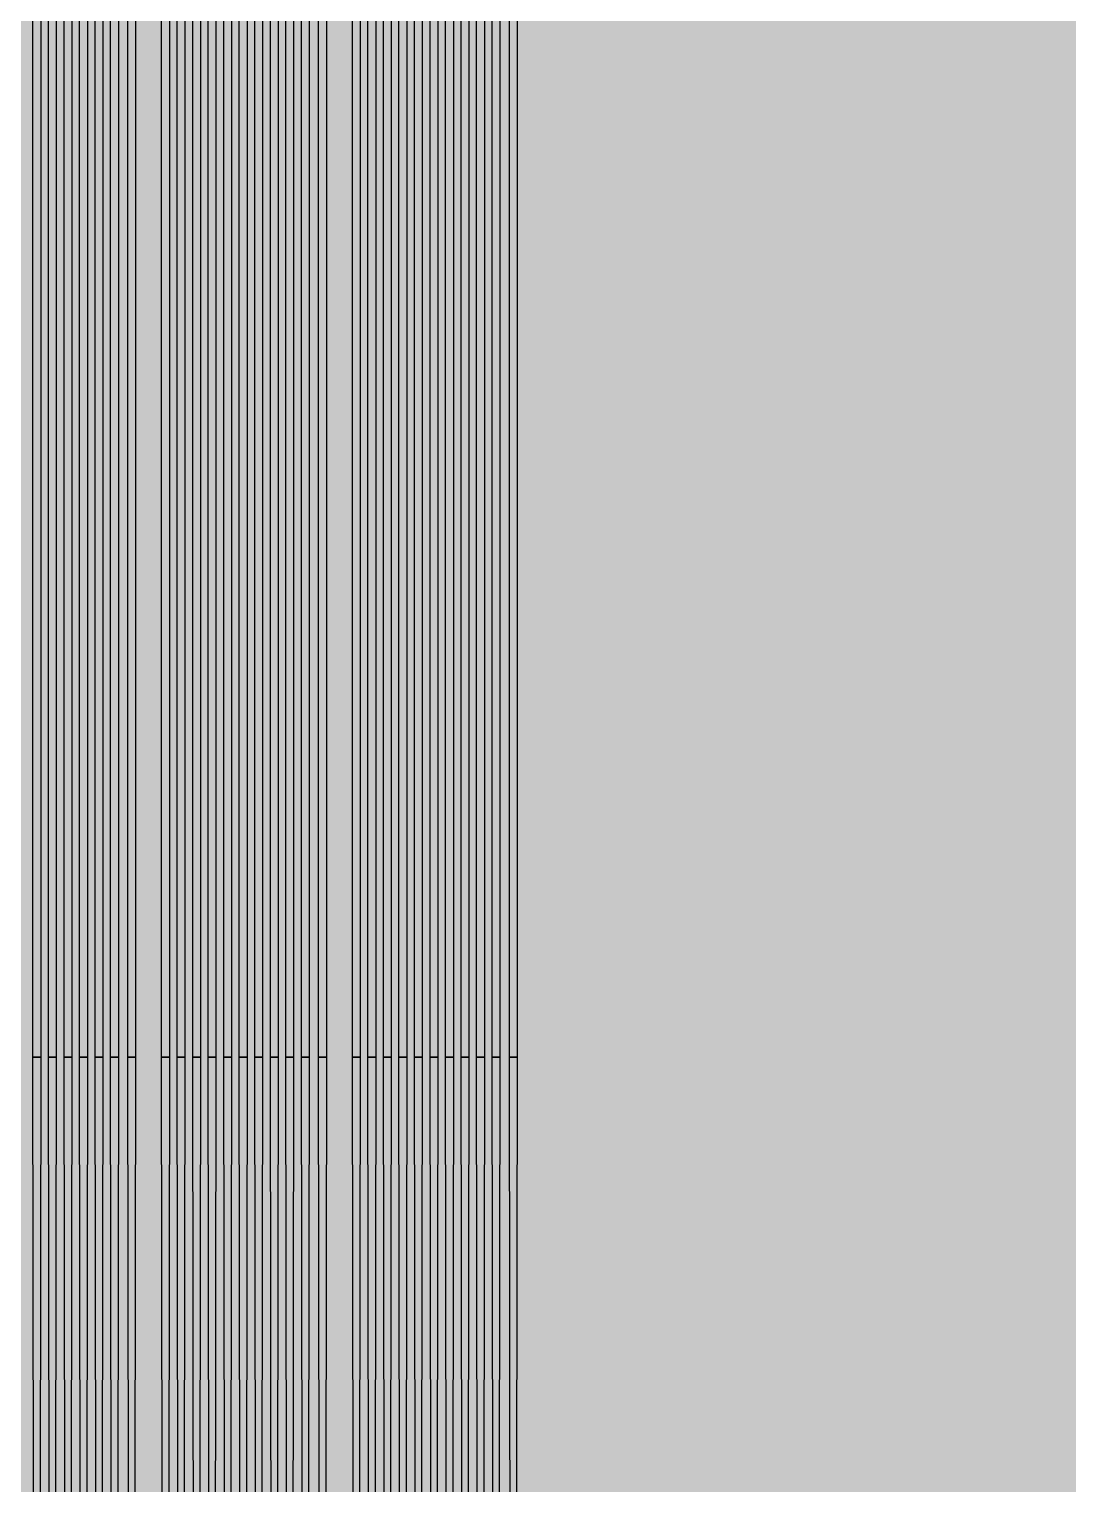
# Model space of a CAD drawing. Header units: metres. Extents: x -7220 to 10980, y -29667 to 1833.
# Drawn here: x 3550 to 4018, y -15885 to -15228 of the extents above; entities that cross this region are included whole.
import ezdxf

# ---------------------------------------------------------------- set-up
doc = ezdxf.new("R2010")
doc.units = ezdxf.units.M
doc.layers.add('Metal1', color=4, linetype='CONTINUOUS')
doc.layers.add('Polyimide', color=7, linetype='CONTINUOUS')

msp = doc.modelspace()

# ---------------------------------------------------------------- hatches: boundary and pattern name
at = {"layer": 'Polyimide'}
msp.add_hatch(color=7, dxfattribs=at).paths.add_polyline_path([(4099.45, -13861.55), (4142.64, -14152.77), (4214.18, -14438.35), (4313.36, -14715.55), (4439.24, -14981.69), (4590.59, -15234.21), (4765.97, -15470.68), (4963.68, -15688.82), (5181.82, -15886.53), (5418.29, -16061.91), (5670.81, -16213.26), (5936.95, -16339.14), (6214.15, -16438.32), (6499.73, -16509.85), (6790.95, -16553.05), (7085, -16567.5), (9980.38, -16567.5), (10058.79, -16571.35), (10136.45, -16582.87), (10212.6, -16601.95), (10286.52, -16628.4), (10357.49, -16661.96), (10424.83, -16702.32), (10487.89, -16749.09), (10546.06, -16801.81), (10598.78, -16859.98), (10645.55, -16923.04), (10685.91, -16990.38), (10719.48, -17061.35), (10745.93, -17135.27), (10765, -17211.43), (10776.52, -17289.08), (10780.38, -17367.5), (10780.38, -21957.3), (10741.61, -22012.91), (10705.97, -22070.59), (10673.58, -22130.14), (10644.53, -22191.39), (10618.92, -22254.16), (10596.82, -22318.25), (10578.3, -22383.46), (10563.41, -22449.6), (10552.21, -22516.46), (10544.72, -22583.84), (10540.97, -22651.53), (10540.97, -22719.32), (10544.72, -22787.01), (10552.21, -22854.38), (10563.41, -22921.24), (10578.3, -22987.38), (10596.82, -23052.6), (10618.92, -23116.68), (10644.53, -23179.45), (10673.58, -23240.71), (10705.97, -23300.26), (10741.61, -23357.93), (10780.38, -23413.54), (10780.38, -28667.5), (10776.52, -28745.91), (10765, -28823.57), (10745.93, -28899.73), (10719.48, -28973.65), (10685.91, -29044.62), (10645.55, -29111.96), (10598.78, -29175.01), (10546.06, -29233.19), (10487.89, -29285.91), (10424.83, -29332.68), (10357.49, -29373.04), (10286.52, -29406.6), (10212.6, -29433.05), (10136.45, -29452.13), (10058.79, -29463.65), (9980.38, -29467.5), (-6219.63, -29467.5), (-6298.04, -29463.65), (-6375.7, -29452.13), (-6451.85, -29433.05), (-6525.77, -29406.6), (-6596.74, -29373.04), (-6664.08, -29332.68), (-6727.14, -29285.91), (-6785.31, -29233.19), (-6838.03, -29175.01), (-6884.8, -29111.96), (-6925.16, -29044.62), (-6958.73, -28973.65), (-6985.18, -28899.73), (-7004.25, -28823.57), (-7015.77, -28745.91), (-7019.63, -28667.5), (-7019.63, -23426.32), (-6979.36, -23370.07), (-6942.33, -23311.63), (-6908.66, -23251.2), (-6878.45, -23188.96), (-6851.81, -23125.12), (-6828.81, -23059.88), (-6809.53, -22993.44), (-6794.04, -22926.02), (-6782.37, -22857.83), (-6774.57, -22789.09), (-6770.67, -22720.02), (-6770.67, -22650.84), (-6774.57, -22581.77), (-6782.37, -22513.03), (-6794.04, -22444.84), (-6809.53, -22377.42), (-6828.81, -22310.98), (-6851.81, -22245.74), (-6878.45, -22181.89), (-6908.66, -22119.66), (-6942.33, -22059.22), (-6979.36, -22000.79), (-7019.63, -21944.54), (-7019.63, -17367.5), (-7015.77, -17289.08), (-7004.25, -17211.43), (-6985.18, -17135.27), (-6958.73, -17061.35), (-6925.16, -16990.38), (-6884.8, -16923.04), (-6838.03, -16859.98), (-6785.31, -16801.81), (-6727.14, -16749.09), (-6664.08, -16702.32), (-6596.74, -16661.96), (-6525.77, -16628.4), (-6451.85, -16601.95), (-6375.7, -16582.87), (-6298.04, -16571.35), (-6219.63, -16567.5), (-3314, -16567.5), (-3019.95, -16553.05), (-2728.73, -16509.85), (-2443.15, -16438.32), (-2165.95, -16339.14), (-1899.81, -16213.26), (-1647.29, -16061.91), (-1410.82, -15886.53), (-1192.68, -15688.82), (-994.97, -15470.68), (-819.59, -15234.21), (-668.24, -14981.69), (-542.36, -14715.55), (-443.18, -14438.35), (-371.64, -14152.77), (-328.45, -13861.55), (-314, -13567.5), (-314, -13373.48), (-317.45, -13328.11), (-327.72, -13283.78), (-344.58, -13241.52), (-367.63, -13202.3), (-396.35, -13167.01), (-430.08, -13136.47), (-468.03, -13111.38), (-509.35, -13092.32), (-509.35, -13092.32), (-578.18, -13061.27), (-642.2, -13021.24), (-700.26, -12972.96), (-751.3, -12917.31), (-794.39, -12855.3), (-828.74, -12788.06), (-853.73, -12716.8), (-868.91, -12642.84), (-874, -12567.5), (-868.91, -12492.16), (-853.73, -12418.19), (-828.74, -12346.94), (-794.39, -12279.7), (-751.3, -12217.69), (-700.26, -12162.04), (-642.2, -12113.76), (-578.18, -12073.73), (-509.35, -12042.68), (-509.35, -12042.68), (-468.03, -12023.62), (-430.08, -11998.53), (-396.35, -11967.99), (-367.63, -11932.7), (-344.58, -11893.47), (-327.72, -11851.21), (-317.45, -11806.89), (-314, -11761.52), (-314, -11074.31), (-317.45, -11028.94), (-327.72, -10984.62), (-344.58, -10942.36), (-367.63, -10903.13), (-396.35, -10867.84), (-430.08, -10837.3), (-468.03, -10812.21), (-509.35, -10793.16), (-509.35, -10793.16), (-578.18, -10762.1), (-642.2, -10722.07), (-700.26, -10673.8), (-751.3, -10618.15), (-794.39, -10556.13), (-828.74, -10488.89), (-853.73, -10417.64), (-868.91, -10343.67), (-874, -10268.33), (-868.91, -10192.99), (-853.73, -10119.03), (-828.74, -10047.77), (-794.39, -9980.53), (-751.3, -9918.52), (-700.26, -9862.87), (-642.2, -9814.59), (-578.18, -9774.56), (-509.35, -9743.51), (-509.35, -9743.51), (-468.03, -9724.45), (-430.08, -9699.36), (-396.35, -9668.82), (-367.63, -9633.53), (-344.58, -9594.31), (-327.72, -9552.05), (-317.45, -9507.72), (-314, -9462.35), (-314, -8775.14), (-317.45, -8729.78), (-327.72, -8685.45), (-344.58, -8643.19), (-367.63, -8603.96), (-396.35, -8568.68), (-430.08, -8538.14), (-468.03, -8513.05), (-509.35, -8493.99), (-509.35, -8493.99), (-578.18, -8462.94), (-642.2, -8422.91), (-700.26, -8374.63), (-751.3, -8318.98), (-794.39, -8256.97), (-828.74, -8189.73), (-853.73, -8118.47), (-868.91, -8044.5), (-874, -7969.17), (-868.91, -7893.83), (-853.73, -7819.86), (-828.74, -7748.61), (-794.39, -7681.36), (-751.3, -7619.35), (-700.26, -7563.7), (-642.2, -7515.42), (-578.18, -7475.4), (-509.35, -7444.34), (-509.35, -7444.34), (-468.03, -7425.28), (-430.08, -7400.2), (-396.35, -7369.66), (-367.63, -7334.37), (-344.58, -7295.14), (-327.72, -7252.88), (-317.45, -7208.56), (-314, -7163.19), (-314, -6475.98), (-317.45, -6430.61), (-327.72, -6386.29), (-344.58, -6344.02), (-367.63, -6304.8), (-396.35, -6269.51), (-430.08, -6238.97), (-468.03, -6213.88), (-509.35, -6194.82), (-509.35, -6194.82), (-578.18, -6163.77), (-642.2, -6123.74), (-700.26, -6075.46), (-751.3, -6019.81), (-794.39, -5957.8), (-828.74, -5890.56), (-853.73, -5819.31), (-868.91, -5745.34), (-874, -5670), (-868.91, -5594.66), (-853.73, -5520.69), (-828.74, -5449.44), (-794.39, -5382.2), (-751.3, -5320.19), (-700.26, -5264.54), (-642.2, -5216.26), (-578.18, -5176.23), (-509.35, -5145.18), (-509.35, -5145.18), (-468.03, -5126.12), (-430.08, -5101.03), (-396.35, -5070.49), (-367.63, -5035.2), (-344.58, -4995.98), (-327.72, -4953.71), (-317.45, -4909.39), (-314, -4864.02), (-314, 380), (-314, 1532.5), (-269, 1532.5), (-268.78, 1525.63), (-268.1, 1518.79), (-266.98, 1512.02), (-265.42, 1505.32), (-263.43, 1498.75), (-261.01, 1492.32), (-258.17, 1486.06), (-254.93, 1480), (-251.3, 1474.17), (-247.3, 1468.58), (-242.94, 1463.27), (-238.25, 1458.25), (-233.23, 1453.56), (-227.92, 1449.2), (-222.33, 1445.2), (-216.5, 1441.57), (-210.44, 1438.33), (-204.18, 1435.49), (-197.75, 1433.07), (-191.18, 1431.08), (-184.48, 1429.52), (-177.71, 1428.4), (-170.87, 1427.72), (-164, 1427.5), (-157.13, 1427.72), (-150.29, 1428.4), (-143.52, 1429.52), (-136.82, 1431.08), (-130.25, 1433.07), (-123.82, 1435.49), (-117.56, 1438.33), (-111.5, 1441.57), (-105.67, 1445.2), (-100.08, 1449.2), (-94.77, 1453.56), (-89.75, 1458.25), (-85.06, 1463.27), (-80.7, 1468.58), (-76.7, 1474.17), (-73.07, 1480), (-69.83, 1486.06), (-66.99, 1492.32), (-64.57, 1498.75), (-62.58, 1505.32), (-61.02, 1512.02), (-59.9, 1518.79), (-59.22, 1525.63), (-59, 1532.5), (1786, 1532.5), (3835, 1532.5), (3835.21, 1539.04), (3835.86, 1545.55), (3836.92, 1552.01), (3838.41, 1558.38), (3840.31, 1564.64), (3842.61, 1570.77), (3845.31, 1576.73), (3848.4, 1582.5), (3851.85, 1588.06), (3855.66, 1593.38), (3859.82, 1598.43), (3864.29, 1603.21), (3869.07, 1607.68), (3874.12, 1611.84), (3879.44, 1615.65), (3885, 1619.1), (3890.77, 1622.19), (3896.73, 1624.89), (3902.86, 1627.19), (3909.12, 1629.09), (3915.49, 1630.58), (3921.95, 1631.64), (3928.46, 1632.29), (3935, 1632.5), (3941.54, 1632.29), (3948.05, 1631.64), (3954.51, 1630.58), (3960.88, 1629.09), (3967.14, 1627.19), (3973.27, 1624.89), (3979.23, 1622.19), (3985, 1619.1), (3990.56, 1615.65), (3995.88, 1611.84), (4000.93, 1607.68), (4005.71, 1603.21), (4010.18, 1598.43), (4014.34, 1593.38), (4018.15, 1588.06), (4021.6, 1582.5), (4024.69, 1576.73), (4027.39, 1570.77), (4029.69, 1564.64), (4031.59, 1558.38), (4033.08, 1552.01), (4034.14, 1545.55), (4034.79, 1539.04), (4035, 1532.5), (4085, 1532.5), (4085, 380), (4085, 330), (4085, -4864.02), (4088.45, -4909.39), (4098.72, -4953.71), (4115.58, -4995.98), (4138.63, -5035.2), (4167.35, -5070.49), (4201.08, -5101.03), (4239.03, -5126.12), (4280.35, -5145.18), (4280.35, -5145.18), (4349.18, -5176.23), (4413.2, -5216.26), (4471.26, -5264.54), (4522.3, -5320.19), (4565.39, -5382.2), (4599.74, -5449.44), (4624.73, -5520.69), (4639.91, -5594.66), (4645, -5670), (4639.91, -5745.34), (4624.73, -5819.31), (4599.74, -5890.56), (4565.39, -5957.8), (4522.3, -6019.81), (4471.26, -6075.46), (4413.2, -6123.74), (4349.18, -6163.77), (4280.35, -6194.82), (4239.03, -6213.88), (4201.08, -6238.97), (4167.35, -6269.51), (4138.63, -6304.8), (4115.58, -6344.02), (4098.72, -6386.29), (4088.45, -6430.61), (4085, -6475.98), (4085, -13567.5), (4099.45, -13861.55)])

# ---------------------------------------------------------------- linework, layer by layer
at = {"layer": 'Metal1'}
for points in [[(3555.25, -15209.99), (3555.25, -15232.85), (3555.25, -15255.7), (3555.25, -15278.56), (3555.25, -15301.42), (3555.25, -15324.27), (3555.25, -15347.13), (3555.25, -15369.99), (3555.25, -15392.84), (3555.25, -15415.7), (3555.25, -15438.56), (3555.25, -15461.41), (3555.25, -15484.27), (3555.25, -15507.13), (3555.25, -15529.98), (3555.25, -15552.84), (3555.25, -15575.7), (3555.25, -15598.55), (3555.25, -15621.41), (3555.25, -15644.27), (3555.25, -15667.12), (3555.25, -15692.12), (3551.75, -15692.12), (3551.75, -15667.12), (3551.75, -15644.27), (3551.75, -15621.41), (3551.75, -15598.55), (3551.75, -15575.7), (3551.75, -15552.84), (3551.75, -15529.98), (3551.75, -15507.13), (3551.75, -15484.27), (3551.75, -15461.41), (3551.75, -15438.56), (3551.75, -15415.7), (3551.75, -15392.84), (3551.75, -15369.99), (3551.75, -15347.13), (3551.75, -15324.27), (3551.75, -15301.42), (3551.75, -15278.56), (3551.75, -15255.7), (3551.75, -15232.85), (3551.75, -15209.99)], [(3562.25, -15209.99), (3562.25, -15232.85), (3562.25, -15255.7), (3562.25, -15278.56), (3562.25, -15301.42), (3562.25, -15324.27), (3562.25, -15347.13), (3562.25, -15369.99), (3562.25, -15392.84), (3562.25, -15415.7), (3562.25, -15438.56), (3562.25, -15461.41), (3562.25, -15484.27), (3562.25, -15507.13), (3562.25, -15529.98), (3562.25, -15552.84), (3562.25, -15575.7), (3562.25, -15598.55), (3562.25, -15621.41), (3562.25, -15644.27), (3562.25, -15667.12), (3562.25, -15692.12), (3558.75, -15692.12), (3558.75, -15667.12), (3558.75, -15644.27), (3558.75, -15621.41), (3558.75, -15598.55), (3558.75, -15575.7), (3558.75, -15552.84), (3558.75, -15529.98), (3558.75, -15507.13), (3558.75, -15484.27), (3558.75, -15461.41), (3558.75, -15438.56), (3558.75, -15415.7), (3558.75, -15392.84), (3558.75, -15369.99), (3558.75, -15347.13), (3558.75, -15324.27), (3558.75, -15301.42), (3558.75, -15278.56), (3558.75, -15255.7), (3558.75, -15232.85), (3558.75, -15209.99)], [(3569.25, -15209.99), (3569.25, -15232.85), (3569.25, -15255.7), (3569.25, -15278.56), (3569.25, -15301.42), (3569.25, -15324.27), (3569.25, -15347.13), (3569.25, -15369.99), (3569.25, -15392.84), (3569.25, -15415.7), (3569.25, -15438.56), (3569.25, -15461.41), (3569.25, -15484.27), (3569.25, -15507.13), (3569.25, -15529.98), (3569.25, -15552.84), (3569.25, -15575.7), (3569.25, -15598.55), (3569.25, -15621.41), (3569.25, -15644.27), (3569.25, -15667.12), (3569.25, -15692.12), (3565.75, -15692.12), (3565.75, -15667.12), (3565.75, -15644.27), (3565.75, -15621.41), (3565.75, -15598.55), (3565.75, -15575.7), (3565.75, -15552.84), (3565.75, -15529.98), (3565.75, -15507.13), (3565.75, -15484.27), (3565.75, -15461.41), (3565.75, -15438.56), (3565.75, -15415.7), (3565.75, -15392.84), (3565.75, -15369.99), (3565.75, -15347.13), (3565.75, -15324.27), (3565.75, -15301.42), (3565.75, -15278.56), (3565.75, -15255.7), (3565.75, -15232.85), (3565.75, -15209.99)], [(3576.25, -15209.99), (3576.25, -15232.85), (3576.25, -15255.7), (3576.25, -15278.56), (3576.25, -15301.42), (3576.25, -15324.27), (3576.25, -15347.13), (3576.25, -15369.99), (3576.25, -15392.84), (3576.25, -15415.7), (3576.25, -15438.56), (3576.25, -15461.41), (3576.25, -15484.27), (3576.25, -15507.13), (3576.25, -15529.98), (3576.25, -15552.84), (3576.25, -15575.7), (3576.25, -15598.55), (3576.25, -15621.41), (3576.25, -15644.27), (3576.25, -15667.12), (3576.25, -15692.12), (3572.75, -15692.12), (3572.75, -15667.12), (3572.75, -15644.27), (3572.75, -15621.41), (3572.75, -15598.55), (3572.75, -15575.7), (3572.75, -15552.84), (3572.75, -15529.98), (3572.75, -15507.13), (3572.75, -15484.27), (3572.75, -15461.41), (3572.75, -15438.56), (3572.75, -15415.7), (3572.75, -15392.84), (3572.75, -15369.99), (3572.75, -15347.13), (3572.75, -15324.27), (3572.75, -15301.42), (3572.75, -15278.56), (3572.75, -15255.7), (3572.75, -15232.85), (3572.75, -15209.99)], [(3583.25, -15209.99), (3583.25, -15232.85), (3583.25, -15255.7), (3583.25, -15278.56), (3583.25, -15301.42), (3583.25, -15324.27), (3583.25, -15347.13), (3583.25, -15369.99), (3583.25, -15392.84), (3583.25, -15415.7), (3583.25, -15438.56), (3583.25, -15461.41), (3583.25, -15484.27), (3583.25, -15507.13), (3583.25, -15529.98), (3583.25, -15552.84), (3583.25, -15575.7), (3583.25, -15598.55), (3583.25, -15621.41), (3583.25, -15644.27), (3583.25, -15667.12), (3583.25, -15692.12), (3579.75, -15692.12), (3579.75, -15667.12), (3579.75, -15644.27), (3579.75, -15621.41), (3579.75, -15598.55), (3579.75, -15575.7), (3579.75, -15552.84), (3579.75, -15529.98), (3579.75, -15507.13), (3579.75, -15484.27), (3579.75, -15461.41), (3579.75, -15438.56), (3579.75, -15415.7), (3579.75, -15392.84), (3579.75, -15369.99), (3579.75, -15347.13), (3579.75, -15324.27), (3579.75, -15301.42), (3579.75, -15278.56), (3579.75, -15255.7), (3579.75, -15232.85), (3579.75, -15209.99)], [(3590.25, -15209.99), (3590.25, -15232.85), (3590.25, -15255.7), (3590.25, -15278.56), (3590.25, -15301.42), (3590.25, -15324.27), (3590.25, -15347.13), (3590.25, -15369.99), (3590.25, -15392.84), (3590.25, -15415.7), (3590.25, -15438.56), (3590.25, -15461.41), (3590.25, -15484.27), (3590.25, -15507.13), (3590.25, -15529.98), (3590.25, -15552.84), (3590.25, -15575.7), (3590.25, -15598.55), (3590.25, -15621.41), (3590.25, -15644.27), (3590.25, -15667.12), (3590.25, -15692.12), (3586.75, -15692.12), (3586.75, -15667.12), (3586.75, -15644.27), (3586.75, -15621.41), (3586.75, -15598.55), (3586.75, -15575.7), (3586.75, -15552.84), (3586.75, -15529.98), (3586.75, -15507.13), (3586.75, -15484.27), (3586.75, -15461.41), (3586.75, -15438.56), (3586.75, -15415.7), (3586.75, -15392.84), (3586.75, -15369.99), (3586.75, -15347.13), (3586.75, -15324.27), (3586.75, -15301.42), (3586.75, -15278.56), (3586.75, -15255.7), (3586.75, -15232.85), (3586.75, -15209.99)], [(3598, -15209.99), (3598, -15232.85), (3598, -15255.7), (3598, -15278.56), (3598, -15301.42), (3598, -15324.27), (3598, -15347.13), (3598, -15369.99), (3598, -15392.84), (3598, -15415.7), (3598, -15438.56), (3598, -15461.41), (3598, -15484.27), (3598, -15507.13), (3598, -15529.98), (3598, -15552.84), (3598, -15575.7), (3598, -15598.55), (3598, -15621.41), (3598, -15644.27), (3598, -15667.12), (3598, -15692.12), (3594.5, -15692.12), (3594.5, -15667.12), (3594.5, -15644.27), (3594.5, -15621.41), (3594.5, -15598.55), (3594.5, -15575.7), (3594.5, -15552.84), (3594.5, -15529.98), (3594.5, -15507.13), (3594.5, -15484.27), (3594.5, -15461.41), (3594.5, -15438.56), (3594.5, -15415.7), (3594.5, -15392.84), (3594.5, -15369.99), (3594.5, -15347.13), (3594.5, -15324.27), (3594.5, -15301.42), (3594.5, -15278.56), (3594.5, -15255.7), (3594.5, -15232.85), (3594.5, -15209.99)], [(3613.25, -15209.99), (3613.25, -15232.85), (3613.25, -15255.7), (3613.25, -15278.56), (3613.25, -15301.42), (3613.25, -15324.27), (3613.25, -15347.13), (3613.25, -15369.99), (3613.25, -15392.84), (3613.25, -15415.7), (3613.25, -15438.56), (3613.25, -15461.41), (3613.25, -15484.27), (3613.25, -15507.13), (3613.25, -15529.98), (3613.25, -15552.84), (3613.25, -15575.7), (3613.25, -15598.55), (3613.25, -15621.41), (3613.25, -15644.27), (3613.25, -15667.12), (3613.25, -15692.12), (3609.75, -15692.12), (3609.75, -15667.12), (3609.75, -15644.27), (3609.75, -15621.41), (3609.75, -15598.55), (3609.75, -15575.7), (3609.75, -15552.84), (3609.75, -15529.98), (3609.75, -15507.13), (3609.75, -15484.27), (3609.75, -15461.41), (3609.75, -15438.56), (3609.75, -15415.7), (3609.75, -15392.84), (3609.75, -15369.99), (3609.75, -15347.13), (3609.75, -15324.27), (3609.75, -15301.42), (3609.75, -15278.56), (3609.75, -15255.7), (3609.75, -15232.85), (3609.75, -15209.99)], [(3620.25, -15209.99), (3620.25, -15232.85), (3620.25, -15255.7), (3620.25, -15278.56), (3620.25, -15301.42), (3620.25, -15324.27), (3620.25, -15347.13), (3620.25, -15369.99), (3620.25, -15392.84), (3620.25, -15415.7), (3620.25, -15438.56), (3620.25, -15461.41), (3620.25, -15484.27), (3620.25, -15507.13), (3620.25, -15529.98), (3620.25, -15552.84), (3620.25, -15575.7), (3620.25, -15598.55), (3620.25, -15621.41), (3620.25, -15644.27), (3620.25, -15667.12), (3620.25, -15692.12), (3616.75, -15692.12), (3616.75, -15667.12), (3616.75, -15644.27), (3616.75, -15621.41), (3616.75, -15598.55), (3616.75, -15575.7), (3616.75, -15552.84), (3616.75, -15529.98), (3616.75, -15507.13), (3616.75, -15484.27), (3616.75, -15461.41), (3616.75, -15438.56), (3616.75, -15415.7), (3616.75, -15392.84), (3616.75, -15369.99), (3616.75, -15347.13), (3616.75, -15324.27), (3616.75, -15301.42), (3616.75, -15278.56), (3616.75, -15255.7), (3616.75, -15232.85), (3616.75, -15209.99)], [(3627.25, -15209.99), (3627.25, -15232.85), (3627.25, -15255.7), (3627.25, -15278.56), (3627.25, -15301.42), (3627.25, -15324.27), (3627.25, -15347.13), (3627.25, -15369.99), (3627.25, -15392.84), (3627.25, -15415.7), (3627.25, -15438.56), (3627.25, -15461.41), (3627.25, -15484.27), (3627.25, -15507.13), (3627.25, -15529.98), (3627.25, -15552.84), (3627.25, -15575.7), (3627.25, -15598.55), (3627.25, -15621.41), (3627.25, -15644.27), (3627.25, -15667.12), (3627.25, -15692.12), (3623.75, -15692.12), (3623.75, -15667.12), (3623.75, -15644.27), (3623.75, -15621.41), (3623.75, -15598.55), (3623.75, -15575.7), (3623.75, -15552.84), (3623.75, -15529.98), (3623.75, -15507.13), (3623.75, -15484.27), (3623.75, -15461.41), (3623.75, -15438.56), (3623.75, -15415.7), (3623.75, -15392.84), (3623.75, -15369.99), (3623.75, -15347.13), (3623.75, -15324.27), (3623.75, -15301.42), (3623.75, -15278.56), (3623.75, -15255.7), (3623.75, -15232.85), (3623.75, -15209.99)], [(3634.25, -15209.99), (3634.25, -15232.85), (3634.25, -15255.7), (3634.25, -15278.56), (3634.25, -15301.42), (3634.25, -15324.27), (3634.25, -15347.13), (3634.25, -15369.99), (3634.25, -15392.84), (3634.25, -15415.7), (3634.25, -15438.56), (3634.25, -15461.41), (3634.25, -15484.27), (3634.25, -15507.13), (3634.25, -15529.98), (3634.25, -15552.84), (3634.25, -15575.7), (3634.25, -15598.55), (3634.25, -15621.41), (3634.25, -15644.27), (3634.25, -15667.12), (3634.25, -15692.12), (3630.75, -15692.12), (3630.75, -15667.12), (3630.75, -15644.27), (3630.75, -15621.41), (3630.75, -15598.55), (3630.75, -15575.7), (3630.75, -15552.84), (3630.75, -15529.98), (3630.75, -15507.13), (3630.75, -15484.27), (3630.75, -15461.41), (3630.75, -15438.56), (3630.75, -15415.7), (3630.75, -15392.84), (3630.75, -15369.99), (3630.75, -15347.13), (3630.75, -15324.27), (3630.75, -15301.42), (3630.75, -15278.56), (3630.75, -15255.7), (3630.75, -15232.85), (3630.75, -15209.99)], [(3641.25, -15209.99), (3641.25, -15232.85), (3641.25, -15255.7), (3641.25, -15278.56), (3641.25, -15301.42), (3641.25, -15324.27), (3641.25, -15347.13), (3641.25, -15369.99), (3641.25, -15392.84), (3641.25, -15415.7), (3641.25, -15438.56), (3641.25, -15461.41), (3641.25, -15484.27), (3641.25, -15507.13), (3641.25, -15529.98), (3641.25, -15552.84), (3641.25, -15575.7), (3641.25, -15598.55), (3641.25, -15621.41), (3641.25, -15644.27), (3641.25, -15667.12), (3641.25, -15692.12), (3637.75, -15692.12), (3637.75, -15667.12), (3637.75, -15644.27), (3637.75, -15621.41), (3637.75, -15598.55), (3637.75, -15575.7), (3637.75, -15552.84), (3637.75, -15529.98), (3637.75, -15507.13), (3637.75, -15484.27), (3637.75, -15461.41), (3637.75, -15438.56), (3637.75, -15415.7), (3637.75, -15392.84), (3637.75, -15369.99), (3637.75, -15347.13), (3637.75, -15324.27), (3637.75, -15301.42), (3637.75, -15278.56), (3637.75, -15255.7), (3637.75, -15232.85), (3637.75, -15209.99)], [(3648.25, -15209.99), (3648.25, -15232.85), (3648.25, -15255.7), (3648.25, -15278.56), (3648.25, -15301.42), (3648.25, -15324.27), (3648.25, -15347.13), (3648.25, -15369.99), (3648.25, -15392.84), (3648.25, -15415.7), (3648.25, -15438.56), (3648.25, -15461.41), (3648.25, -15484.27), (3648.25, -15507.13), (3648.25, -15529.98), (3648.25, -15552.84), (3648.25, -15575.7), (3648.25, -15598.55), (3648.25, -15621.41), (3648.25, -15644.27), (3648.25, -15667.12), (3648.25, -15692.12), (3644.75, -15692.12), (3644.75, -15667.12), (3644.75, -15644.27), (3644.75, -15621.41), (3644.75, -15598.55), (3644.75, -15575.7), (3644.75, -15552.84), (3644.75, -15529.98), (3644.75, -15507.13), (3644.75, -15484.27), (3644.75, -15461.41), (3644.75, -15438.56), (3644.75, -15415.7), (3644.75, -15392.84), (3644.75, -15369.99), (3644.75, -15347.13), (3644.75, -15324.27), (3644.75, -15301.42), (3644.75, -15278.56), (3644.75, -15255.7), (3644.75, -15232.85), (3644.75, -15209.99)], [(3655.25, -15209.99), (3655.25, -15232.85), (3655.25, -15255.7), (3655.25, -15278.56), (3655.25, -15301.42), (3655.25, -15324.27), (3655.25, -15347.13), (3655.25, -15369.99), (3655.25, -15392.84), (3655.25, -15415.7), (3655.25, -15438.56), (3655.25, -15461.41), (3655.25, -15484.27), (3655.25, -15507.13), (3655.25, -15529.98), (3655.25, -15552.84), (3655.25, -15575.7), (3655.25, -15598.55), (3655.25, -15621.41), (3655.25, -15644.27), (3655.25, -15667.12), (3655.25, -15692.12), (3651.75, -15692.12), (3651.75, -15667.12), (3651.75, -15644.27), (3651.75, -15621.41), (3651.75, -15598.55), (3651.75, -15575.7), (3651.75, -15552.84), (3651.75, -15529.98), (3651.75, -15507.13), (3651.75, -15484.27), (3651.75, -15461.41), (3651.75, -15438.56), (3651.75, -15415.7), (3651.75, -15392.84), (3651.75, -15369.99), (3651.75, -15347.13), (3651.75, -15324.27), (3651.75, -15301.42), (3651.75, -15278.56), (3651.75, -15255.7), (3651.75, -15232.85), (3651.75, -15209.99)], [(3662.25, -15209.99), (3662.25, -15232.85), (3662.25, -15255.7), (3662.25, -15278.56), (3662.25, -15301.42), (3662.25, -15324.27), (3662.25, -15347.13), (3662.25, -15369.99), (3662.25, -15392.84), (3662.25, -15415.7), (3662.25, -15438.56), (3662.25, -15461.41), (3662.25, -15484.27), (3662.25, -15507.13), (3662.25, -15529.98), (3662.25, -15552.84), (3662.25, -15575.7), (3662.25, -15598.55), (3662.25, -15621.41), (3662.25, -15644.27), (3662.25, -15667.12), (3662.25, -15692.12), (3658.75, -15692.12), (3658.75, -15667.12), (3658.75, -15644.27), (3658.75, -15621.41), (3658.75, -15598.55), (3658.75, -15575.7), (3658.75, -15552.84), (3658.75, -15529.98), (3658.75, -15507.13), (3658.75, -15484.27), (3658.75, -15461.41), (3658.75, -15438.56), (3658.75, -15415.7), (3658.75, -15392.84), (3658.75, -15369.99), (3658.75, -15347.13), (3658.75, -15324.27), (3658.75, -15301.42), (3658.75, -15278.56), (3658.75, -15255.7), (3658.75, -15232.85), (3658.75, -15209.99)], [(3669.25, -15209.99), (3669.25, -15232.85), (3669.25, -15255.7), (3669.25, -15278.56), (3669.25, -15301.42), (3669.25, -15324.27), (3669.25, -15347.13), (3669.25, -15369.99), (3669.25, -15392.84), (3669.25, -15415.7), (3669.25, -15438.56), (3669.25, -15461.41), (3669.25, -15484.27), (3669.25, -15507.13), (3669.25, -15529.98), (3669.25, -15552.84), (3669.25, -15575.7), (3669.25, -15598.55), (3669.25, -15621.41), (3669.25, -15644.27), (3669.25, -15667.12), (3669.25, -15692.12), (3665.75, -15692.12), (3665.75, -15667.12), (3665.75, -15644.27), (3665.75, -15621.41), (3665.75, -15598.55), (3665.75, -15575.7), (3665.75, -15552.84), (3665.75, -15529.98), (3665.75, -15507.13), (3665.75, -15484.27), (3665.75, -15461.41), (3665.75, -15438.56), (3665.75, -15415.7), (3665.75, -15392.84), (3665.75, -15369.99), (3665.75, -15347.13), (3665.75, -15324.27), (3665.75, -15301.42), (3665.75, -15278.56), (3665.75, -15255.7), (3665.75, -15232.85), (3665.75, -15209.99)], [(3676.25, -15209.99), (3676.25, -15232.85), (3676.25, -15255.7), (3676.25, -15278.56), (3676.25, -15301.42), (3676.25, -15324.27), (3676.25, -15347.13), (3676.25, -15369.99), (3676.25, -15392.84), (3676.25, -15415.7), (3676.25, -15438.56), (3676.25, -15461.41), (3676.25, -15484.27), (3676.25, -15507.13), (3676.25, -15529.98), (3676.25, -15552.84), (3676.25, -15575.7), (3676.25, -15598.55), (3676.25, -15621.41), (3676.25, -15644.27), (3676.25, -15667.12), (3676.25, -15692.12), (3672.75, -15692.12), (3672.75, -15667.12), (3672.75, -15644.27), (3672.75, -15621.41), (3672.75, -15598.55), (3672.75, -15575.7), (3672.75, -15552.84), (3672.75, -15529.98), (3672.75, -15507.13), (3672.75, -15484.27), (3672.75, -15461.41), (3672.75, -15438.56), (3672.75, -15415.7), (3672.75, -15392.84), (3672.75, -15369.99), (3672.75, -15347.13), (3672.75, -15324.27), (3672.75, -15301.42), (3672.75, -15278.56), (3672.75, -15255.7), (3672.75, -15232.85), (3672.75, -15209.99)], [(3684, -15209.99), (3684, -15232.85), (3684, -15255.7), (3684, -15278.56), (3684, -15301.42), (3684, -15324.27), (3684, -15347.13), (3684, -15369.99), (3684, -15392.84), (3684, -15415.7), (3684, -15438.56), (3684, -15461.41), (3684, -15484.27), (3684, -15507.13), (3684, -15529.98), (3684, -15552.84), (3684, -15575.7), (3684, -15598.55), (3684, -15621.41), (3684, -15644.27), (3684, -15667.12), (3684, -15692.12), (3680.5, -15692.12), (3680.5, -15667.12), (3680.5, -15644.27), (3680.5, -15621.41), (3680.5, -15598.55), (3680.5, -15575.7), (3680.5, -15552.84), (3680.5, -15529.98), (3680.5, -15507.13), (3680.5, -15484.27), (3680.5, -15461.41), (3680.5, -15438.56), (3680.5, -15415.7), (3680.5, -15392.84), (3680.5, -15369.99), (3680.5, -15347.13), (3680.5, -15324.27), (3680.5, -15301.42), (3680.5, -15278.56), (3680.5, -15255.7), (3680.5, -15232.85), (3680.5, -15209.99)], [(3699.25, -15209.99), (3699.25, -15232.85), (3699.25, -15255.7), (3699.25, -15278.56), (3699.25, -15301.42), (3699.25, -15324.27), (3699.25, -15347.13), (3699.25, -15369.99), (3699.25, -15392.84), (3699.25, -15415.7), (3699.25, -15438.56), (3699.25, -15461.41), (3699.25, -15484.27), (3699.25, -15507.13), (3699.25, -15529.98), (3699.25, -15552.84), (3699.25, -15575.7), (3699.25, -15598.55), (3699.25, -15621.41), (3699.25, -15644.27), (3699.25, -15667.12), (3699.25, -15692.12), (3695.75, -15692.12), (3695.75, -15667.12), (3695.75, -15644.27), (3695.75, -15621.41), (3695.75, -15598.55), (3695.75, -15575.7), (3695.75, -15552.84), (3695.75, -15529.98), (3695.75, -15507.13), (3695.75, -15484.27), (3695.75, -15461.41), (3695.75, -15438.56), (3695.75, -15415.7), (3695.75, -15392.84), (3695.75, -15369.99), (3695.75, -15347.13), (3695.75, -15324.27), (3695.75, -15301.42), (3695.75, -15278.56), (3695.75, -15255.7), (3695.75, -15232.85), (3695.75, -15209.99)], [(3706.25, -15209.99), (3706.25, -15232.85), (3706.25, -15255.7), (3706.25, -15278.56), (3706.25, -15301.42), (3706.25, -15324.27), (3706.25, -15347.13), (3706.25, -15369.99), (3706.25, -15392.84), (3706.25, -15415.7), (3706.25, -15438.56), (3706.25, -15461.41), (3706.25, -15484.27), (3706.25, -15507.13), (3706.25, -15529.98), (3706.25, -15552.84), (3706.25, -15575.7), (3706.25, -15598.55), (3706.25, -15621.41), (3706.25, -15644.27), (3706.25, -15667.12), (3706.25, -15692.12), (3702.75, -15692.12), (3702.75, -15667.12), (3702.75, -15644.27), (3702.75, -15621.41), (3702.75, -15598.55), (3702.75, -15575.7), (3702.75, -15552.84), (3702.75, -15529.98), (3702.75, -15507.13), (3702.75, -15484.27), (3702.75, -15461.41), (3702.75, -15438.56), (3702.75, -15415.7), (3702.75, -15392.84), (3702.75, -15369.99), (3702.75, -15347.13), (3702.75, -15324.27), (3702.75, -15301.42), (3702.75, -15278.56), (3702.75, -15255.7), (3702.75, -15232.85), (3702.75, -15209.99)], [(3713.25, -15209.99), (3713.25, -15232.85), (3713.25, -15255.7), (3713.25, -15278.56), (3713.25, -15301.42), (3713.25, -15324.27), (3713.25, -15347.13), (3713.25, -15369.99), (3713.25, -15392.84), (3713.25, -15415.7), (3713.25, -15438.56), (3713.25, -15461.41), (3713.25, -15484.27), (3713.25, -15507.13), (3713.25, -15529.98), (3713.25, -15552.84), (3713.25, -15575.7), (3713.25, -15598.55), (3713.25, -15621.41), (3713.25, -15644.27), (3713.25, -15667.12), (3713.25, -15692.12), (3709.75, -15692.12), (3709.75, -15667.12), (3709.75, -15644.27), (3709.75, -15621.41), (3709.75, -15598.55), (3709.75, -15575.7), (3709.75, -15552.84), (3709.75, -15529.98), (3709.75, -15507.13), (3709.75, -15484.27), (3709.75, -15461.41), (3709.75, -15438.56), (3709.75, -15415.7), (3709.75, -15392.84), (3709.75, -15369.99), (3709.75, -15347.13), (3709.75, -15324.27), (3709.75, -15301.42), (3709.75, -15278.56), (3709.75, -15255.7), (3709.75, -15232.85), (3709.75, -15209.99)], [(3720.25, -15209.99), (3720.25, -15232.85), (3720.25, -15255.7), (3720.25, -15278.56), (3720.25, -15301.42), (3720.25, -15324.27), (3720.25, -15347.13), (3720.25, -15369.99), (3720.25, -15392.84), (3720.25, -15415.7), (3720.25, -15438.56), (3720.25, -15461.41), (3720.25, -15484.27), (3720.25, -15507.13), (3720.25, -15529.98), (3720.25, -15552.84), (3720.25, -15575.7), (3720.25, -15598.55), (3720.25, -15621.41), (3720.25, -15644.27), (3720.25, -15667.12), (3720.25, -15692.12), (3716.75, -15692.12), (3716.75, -15667.12), (3716.75, -15644.27), (3716.75, -15621.41), (3716.75, -15598.55), (3716.75, -15575.7), (3716.75, -15552.84), (3716.75, -15529.98), (3716.75, -15507.13), (3716.75, -15484.27), (3716.75, -15461.41), (3716.75, -15438.56), (3716.75, -15415.7), (3716.75, -15392.84), (3716.75, -15369.99), (3716.75, -15347.13), (3716.75, -15324.27), (3716.75, -15301.42), (3716.75, -15278.56), (3716.75, -15255.7), (3716.75, -15232.85), (3716.75, -15209.99)], [(3727.25, -15209.99), (3727.25, -15232.85), (3727.25, -15255.7), (3727.25, -15278.56), (3727.25, -15301.42), (3727.25, -15324.27), (3727.25, -15347.13), (3727.25, -15369.99), (3727.25, -15392.84), (3727.25, -15415.7), (3727.25, -15438.56), (3727.25, -15461.41), (3727.25, -15484.27), (3727.25, -15507.13), (3727.25, -15529.98), (3727.25, -15552.84), (3727.25, -15575.7), (3727.25, -15598.55), (3727.25, -15621.41), (3727.25, -15644.27), (3727.25, -15667.12), (3727.25, -15692.12), (3723.75, -15692.12), (3723.75, -15667.12), (3723.75, -15644.27), (3723.75, -15621.41), (3723.75, -15598.55), (3723.75, -15575.7), (3723.75, -15552.84), (3723.75, -15529.98), (3723.75, -15507.13), (3723.75, -15484.27), (3723.75, -15461.41), (3723.75, -15438.56), (3723.75, -15415.7), (3723.75, -15392.84), (3723.75, -15369.99), (3723.75, -15347.13), (3723.75, -15324.27), (3723.75, -15301.42), (3723.75, -15278.56), (3723.75, -15255.7), (3723.75, -15232.85), (3723.75, -15209.99)], [(3734.25, -15209.99), (3734.25, -15232.85), (3734.25, -15255.7), (3734.25, -15278.56), (3734.25, -15301.42), (3734.25, -15324.27), (3734.25, -15347.13), (3734.25, -15369.99), (3734.25, -15392.84), (3734.25, -15415.7), (3734.25, -15438.56), (3734.25, -15461.41), (3734.25, -15484.27), (3734.25, -15507.13), (3734.25, -15529.98), (3734.25, -15552.84), (3734.25, -15575.7), (3734.25, -15598.55), (3734.25, -15621.41), (3734.25, -15644.27), (3734.25, -15667.12), (3734.25, -15692.12), (3730.75, -15692.12), (3730.75, -15667.12), (3730.75, -15644.27), (3730.75, -15621.41), (3730.75, -15598.55), (3730.75, -15575.7), (3730.75, -15552.84), (3730.75, -15529.98), (3730.75, -15507.13), (3730.75, -15484.27), (3730.75, -15461.41), (3730.75, -15438.56), (3730.75, -15415.7), (3730.75, -15392.84), (3730.75, -15369.99), (3730.75, -15347.13), (3730.75, -15324.27), (3730.75, -15301.42), (3730.75, -15278.56), (3730.75, -15255.7), (3730.75, -15232.85), (3730.75, -15209.99)], [(3741.25, -15209.99), (3741.25, -15232.85), (3741.25, -15255.7), (3741.25, -15278.56), (3741.25, -15301.42), (3741.25, -15324.27), (3741.25, -15347.13), (3741.25, -15369.99), (3741.25, -15392.84), (3741.25, -15415.7), (3741.25, -15438.56), (3741.25, -15461.41), (3741.25, -15484.27), (3741.25, -15507.13), (3741.25, -15529.98), (3741.25, -15552.84), (3741.25, -15575.7), (3741.25, -15598.55), (3741.25, -15621.41), (3741.25, -15644.27), (3741.25, -15667.12), (3741.25, -15692.12), (3737.75, -15692.12), (3737.75, -15667.12), (3737.75, -15644.27), (3737.75, -15621.41), (3737.75, -15598.55), (3737.75, -15575.7), (3737.75, -15552.84), (3737.75, -15529.98), (3737.75, -15507.13), (3737.75, -15484.27), (3737.75, -15461.41), (3737.75, -15438.56), (3737.75, -15415.7), (3737.75, -15392.84), (3737.75, -15369.99), (3737.75, -15347.13), (3737.75, -15324.27), (3737.75, -15301.42), (3737.75, -15278.56), (3737.75, -15255.7), (3737.75, -15232.85), (3737.75, -15209.99)], [(3748.25, -15209.99), (3748.25, -15232.85), (3748.25, -15255.7), (3748.25, -15278.56), (3748.25, -15301.42), (3748.25, -15324.27), (3748.25, -15347.13), (3748.25, -15369.99), (3748.25, -15392.84), (3748.25, -15415.7), (3748.25, -15438.56), (3748.25, -15461.41), (3748.25, -15484.27), (3748.25, -15507.13), (3748.25, -15529.98), (3748.25, -15552.84), (3748.25, -15575.7), (3748.25, -15598.55), (3748.25, -15621.41), (3748.25, -15644.27), (3748.25, -15667.12), (3748.25, -15692.12), (3744.75, -15692.12), (3744.75, -15667.12), (3744.75, -15644.27), (3744.75, -15621.41), (3744.75, -15598.55), (3744.75, -15575.7), (3744.75, -15552.84), (3744.75, -15529.98), (3744.75, -15507.13), (3744.75, -15484.27), (3744.75, -15461.41), (3744.75, -15438.56), (3744.75, -15415.7), (3744.75, -15392.84), (3744.75, -15369.99), (3744.75, -15347.13), (3744.75, -15324.27), (3744.75, -15301.42), (3744.75, -15278.56), (3744.75, -15255.7), (3744.75, -15232.85), (3744.75, -15209.99)], [(3755.25, -15209.99), (3755.25, -15232.85), (3755.25, -15255.7), (3755.25, -15278.56), (3755.25, -15301.42), (3755.25, -15324.27), (3755.25, -15347.13), (3755.25, -15369.99), (3755.25, -15392.84), (3755.25, -15415.7), (3755.25, -15438.56), (3755.25, -15461.41), (3755.25, -15484.27), (3755.25, -15507.13), (3755.25, -15529.98), (3755.25, -15552.84), (3755.25, -15575.7), (3755.25, -15598.55), (3755.25, -15621.41), (3755.25, -15644.27), (3755.25, -15667.12), (3755.25, -15692.12), (3751.75, -15692.12), (3751.75, -15667.12), (3751.75, -15644.27), (3751.75, -15621.41), (3751.75, -15598.55), (3751.75, -15575.7), (3751.75, -15552.84), (3751.75, -15529.98), (3751.75, -15507.13), (3751.75, -15484.27), (3751.75, -15461.41), (3751.75, -15438.56), (3751.75, -15415.7), (3751.75, -15392.84), (3751.75, -15369.99), (3751.75, -15347.13), (3751.75, -15324.27), (3751.75, -15301.42), (3751.75, -15278.56), (3751.75, -15255.7), (3751.75, -15232.85), (3751.75, -15209.99)], [(3762.25, -15209.99), (3762.25, -15232.85), (3762.25, -15255.7), (3762.25, -15278.56), (3762.25, -15301.42), (3762.25, -15324.27), (3762.25, -15347.13), (3762.25, -15369.99), (3762.25, -15392.84), (3762.25, -15415.7), (3762.25, -15438.56), (3762.25, -15461.41), (3762.25, -15484.27), (3762.25, -15507.13), (3762.25, -15529.98), (3762.25, -15552.84), (3762.25, -15575.7), (3762.25, -15598.55), (3762.25, -15621.41), (3762.25, -15644.27), (3762.25, -15667.12), (3762.25, -15692.12), (3758.75, -15692.12), (3758.75, -15667.12), (3758.75, -15644.27), (3758.75, -15621.41), (3758.75, -15598.55), (3758.75, -15575.7), (3758.75, -15552.84), (3758.75, -15529.98), (3758.75, -15507.13), (3758.75, -15484.27), (3758.75, -15461.41), (3758.75, -15438.56), (3758.75, -15415.7), (3758.75, -15392.84), (3758.75, -15369.99), (3758.75, -15347.13), (3758.75, -15324.27), (3758.75, -15301.42), (3758.75, -15278.56), (3758.75, -15255.7), (3758.75, -15232.85), (3758.75, -15209.99)], [(3770, -15209.99), (3770, -15232.85), (3770, -15255.7), (3770, -15278.56), (3770, -15301.42), (3770, -15324.27), (3770, -15347.13), (3770, -15369.99), (3770, -15392.84), (3770, -15415.7), (3770, -15438.56), (3770, -15461.41), (3770, -15484.27), (3770, -15507.13), (3770, -15529.98), (3770, -15552.84), (3770, -15575.7), (3770, -15598.55), (3770, -15621.41), (3770, -15644.27), (3770, -15667.12), (3770, -15692.12), (3766.5, -15692.12), (3766.5, -15667.12), (3766.5, -15644.27), (3766.5, -15621.41), (3766.5, -15598.55), (3766.5, -15575.7), (3766.5, -15552.84), (3766.5, -15529.98), (3766.5, -15507.13), (3766.5, -15484.27), (3766.5, -15461.41), (3766.5, -15438.56), (3766.5, -15415.7), (3766.5, -15392.84), (3766.5, -15369.99), (3766.5, -15347.13), (3766.5, -15324.27), (3766.5, -15301.42), (3766.5, -15278.56), (3766.5, -15255.7), (3766.5, -15232.85), (3766.5, -15209.99)], [(3552.48, -16177.17), (3551.75, -15692.12), (3555.25, -15692.12), (3554.52, -16177.46)], [(3559.48, -16177.16), (3558.75, -15692.12), (3562.25, -15692.12), (3561.52, -16177.45)], [(3566.48, -16177.14), (3565.75, -15692.12), (3569.25, -15692.12), (3568.52, -16177.43)], [(3573.48, -16177.12), (3572.75, -15692.12), (3576.25, -15692.12), (3575.52, -16177.42)], [(3580.48, -16177.11), (3579.75, -15692.12), (3583.25, -15692.12), (3582.52, -16177.4)], [(3587.48, -16177.09), (3586.75, -15692.12), (3590.25, -15692.12), (3589.52, -16177.39)], [(3595.23, -16177.07), (3594.5, -15692.12), (3598, -15692.12), (3597.27, -16177.36)], [(3610.48, -16176.98), (3609.75, -15692.12), (3613.25, -15692.12), (3612.52, -16177.28)], [(3617.48, -16176.97), (3616.75, -15692.12), (3620.25, -15692.12), (3619.52, -16177.27)], [(3624.48, -16176.95), (3623.75, -15692.12), (3627.25, -15692.12), (3626.52, -16177.25)], [(3631.48, -16176.93), (3630.75, -15692.12), (3634.25, -15692.12), (3633.52, -16177.24)], [(3638.48, -16176.91), (3637.75, -15692.12), (3641.25, -15692.12), (3640.52, -16177.22)], [(3645.48, -16176.9), (3644.75, -15692.12), (3648.25, -15692.12), (3647.52, -16177.2)], [(3652.48, -16176.88), (3651.75, -15692.12), (3655.25, -15692.12), (3654.52, -16177.19)], [(3659.48, -16176.86), (3658.75, -15692.12), (3662.25, -15692.12), (3661.52, -16177.17)], [(3666.48, -16176.85), (3665.75, -15692.12), (3669.25, -15692.12), (3668.52, -16177.15)], [(3673.48, -16176.83), (3672.75, -15692.12), (3676.25, -15692.12), (3675.52, -16177.14)], [(3681.23, -16176.81), (3680.5, -15692.12), (3684, -15692.12), (3683.27, -16177.12)], [(3696.48, -16176.72), (3695.75, -15692.12), (3699.25, -15692.12), (3698.52, -16177.03)], [(3703.48, -16176.7), (3702.75, -15692.12), (3706.25, -15692.12), (3705.52, -16177.01)], [(3710.48, -16176.68), (3709.75, -15692.12), (3713.25, -15692.12), (3712.52, -16177)], [(3717.48, -16176.66), (3716.75, -15692.12), (3720.25, -15692.12), (3719.52, -16176.98)], [(3724.48, -16176.65), (3723.75, -15692.12), (3727.25, -15692.12), (3726.52, -16176.96)], [(3731.48, -16176.63), (3730.75, -15692.12), (3734.25, -15692.12), (3733.52, -16176.95)], [(3738.48, -16176.61), (3737.75, -15692.12), (3741.25, -15692.12), (3740.52, -16176.93)], [(3745.48, -16176.59), (3744.75, -15692.12), (3748.25, -15692.12), (3747.52, -16176.91)], [(3752.48, -16176.58), (3751.75, -15692.12), (3755.25, -15692.12), (3754.52, -16176.9)], [(3759.48, -16176.56), (3758.75, -15692.12), (3762.25, -15692.12), (3761.52, -16176.88)], [(3767.23, -16176.53), (3766.5, -15692.12), (3770, -15692.12), (3769.27, -16176.86)]]:
    msp.add_lwpolyline(points, dxfattribs=at)

doc.saveas('drawing.dxf')
